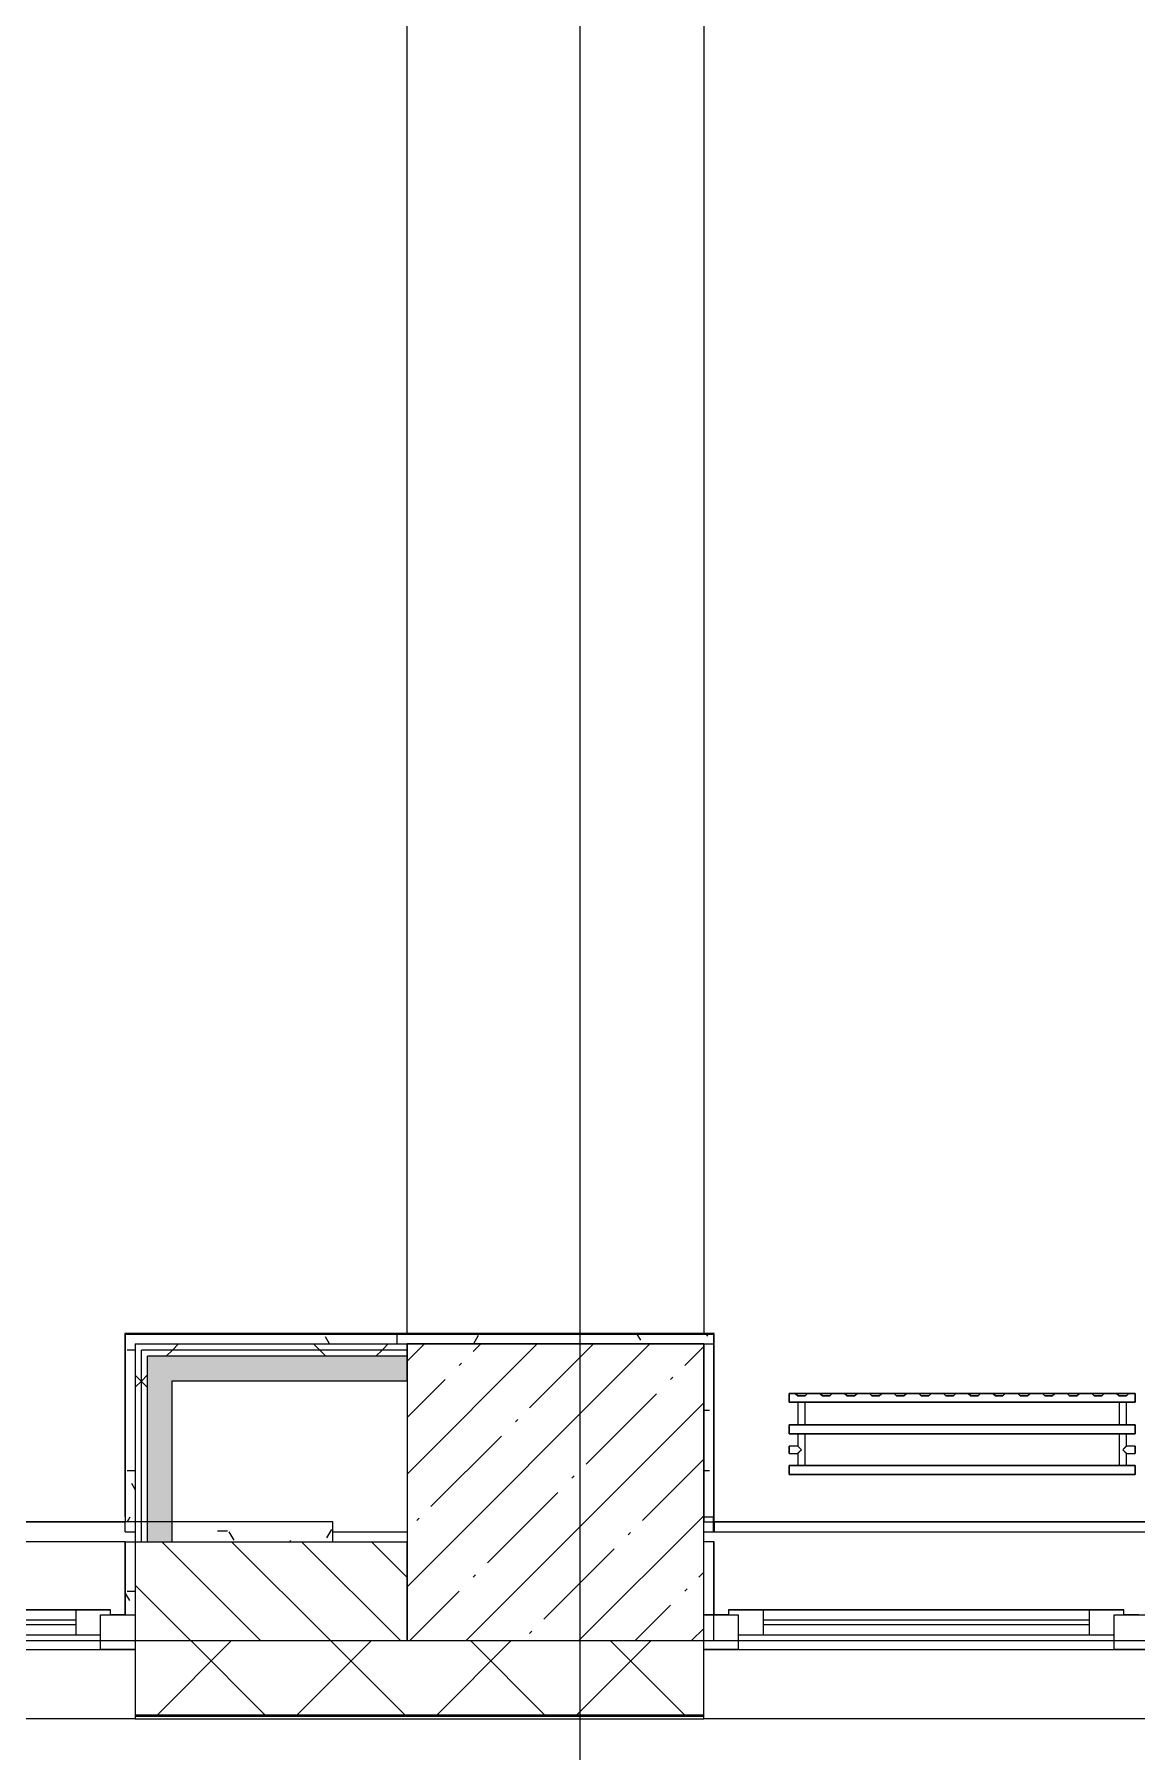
# Model space of a CAD drawing. Header units: millimetres. Extents: x -1113 to 415037, y -3642 to 354837.
# Drawn here: x 164678 to 166908, y -325 to 3148 of the extents above; entities that cross this region are included whole.
import ezdxf

# ---------------------------------------------------------------- set-up
doc = ezdxf.new("R2010")
doc.units = ezdxf.units.MM
for name, color, linetype, lineweight in [('A-FLOR', 7, 'Continuous', 9), ('A-GLAZ', 7, 'Continuous', 9), ('A-GLAZ-1', 7, 'Continuous', 5), ('A-WALL', 7, 'Continuous', 5), ('I-WALL', 7, 'Continuous', 5), ('S-COLS-1', 7, 'Continuous', 5), ('Оси', 7, 'Continuous', 9)]:
    doc.layers.add(name, color=color, linetype=linetype, lineweight=lineweight)
for name, color, linetype, lineweight, true_color in [('A-WALL-1', 9, 'Continuous', 5, 0x808080), ('A-WALL-FNSH-1', 9, 'Continuous', 5, 0x808080), ('M-EQPM-1', 7, 'Continuous', 9, 0xb2b2b2)]:
    doc.layers.add(name, color=color, linetype=linetype, lineweight=lineweight, true_color=true_color)
pattern_1 = [(0, (148772.123, -1e-08), (243.84, 60.96), [20.117, -162.763, 20.117, -162.763, -975.36]), (0, (148772.123, -1e-08), (243.84, 60.96), [-365.76, 20.117, -345.643, 20.117, -162.763, -426.72]), (0, (148772.123, -1e-08), (243.84, 60.96), [-914.4, 20.117, -101.803, 20.117, -284.683]), (120, (148863.563, 30.48), (-174.7129, 180.69163), [20.117, -162.763, 20.117, -162.763, -975.36]), (120, (148863.563, 30.48), (-174.7129, 180.69163), [-365.76, 20.117, -345.643, 20.117, -162.763, -426.72]), (120, (148863.563, 30.48), (-174.7129, 180.69163), [-914.4, 20.117, -101.803, 20.117, -284.683]), (240, (148894.043, 152.4), (-69.1271, -241.65163), [20.117, -162.763, 20.117, -162.763, -975.36]), (240, (148894.043, 152.4), (-69.1271, -241.65163), [-365.76, 20.117, -345.643, 20.117, -162.763, -426.72]), (240, (148894.043, 152.4), (-69.1271, -241.65163), [-914.4, 20.117, -101.803, 20.117, -284.683])]
pattern_2 = [(45, (148772.12, -1e-08), (-212.132, 212.132), []), (135, (148772.12, -1e-08), (-212.132, -212.132), [])]

# ---------------------------------------------------------------- blocks, each defined once
blk = doc.blocks.new('120_Окно_СКБ_2Ст - 120_Окно_СКБ_2Ст 3100х2500 _мал_створка слева_ 2-22446355-Объем проектирования 2 этажа')
at = {"layer": 'A-GLAZ'}
for p, q in [((-1550, -127), (-1550, -57)), ((-1550, -57), (-1480, -57)), ((-1480, -57), (-1480, -127)), ((650, -127), (650, -57)), ((650, -57), (720, -57)), ((720, -57), (720, -127)), ((1480, -127), (1480, -57)), ((1480, -57), (1550, -57)), ((1550, -57), (1550, -127)), ((650, -87), (-1480, -87)), ((-1480, -87), (-1480, -127)), ((-1430, -137), (-1430, -87)), ((600, -137), (600, -87)), ((650, -127), (650, -87)), ((1480, -87), (720, -87)), ((720, -87), (720, -127)), ((770, -137), (770, -87)), ((1430, -137), (1430, -87)), ((1480, -127), (1480, -87)), ((-1480, -127), (-1550, -127)), ((-1480, -127), (-1500, -127)), ((-1500, -127), (-1500, -137)), ((-1500, -137), (670, -137)), ((670, -137), (-1500, -137)), ((720, -127), (650, -127)), ((670, -127), (650, -127)), ((670, -137), (670, -127)), ((720, -127), (700, -127)), ((700, -127), (700, -137)), ((700, -137), (1500, -137)), ((1500, -137), (700, -137)), ((1550, -127), (1480, -127)), ((1500, -127), (1480, -127)), ((1500, -137), (1500, -127))]:
    blk.add_line(p, q, dxfattribs=at)
at = {"layer": 'A-GLAZ-1'}
for p, q in [((1550, -57), (-1550, -57)), ((-1530, -127), (-1500, -127)), ((-1430, -107), (600, -107)), ((600, -117), (-1430, -117)), ((670, -127), (700, -127)), ((770, -107), (1430, -107)), ((1430, -117), (770, -117)), ((1500, -127), (1530, -127))]:
    blk.add_line(p, q, dxfattribs=at)
blk = doc.blocks.new('120_Окно_СКБ_1Ст - 120_Окно_СКБ_1Ст 900х2500_h_-V407-Объем проектирования 2 этажа')
at = {"layer": 'A-GLAZ'}
for p, q in [((-450, -127), (-450, -57)), ((-450, -57), (-380, -57)), ((-380, -57), (-380, -127)), ((380, -127), (380, -57)), ((380, -57), (450, -57)), ((450, -57), (450, -127)), ((380, -87), (-380, -87)), ((-380, -87), (-380, -127)), ((-330, -137), (-330, -87)), ((330, -137), (330, -87)), ((380, -127), (380, -87)), ((-380, -127), (-450, -127)), ((-380, -127), (-400, -127)), ((-400, -127), (-400, -137)), ((-400, -137), (400, -137)), ((400, -137), (-400, -137)), ((450, -127), (380, -127)), ((400, -127), (380, -127)), ((400, -137), (400, -127))]:
    blk.add_line(p, q, dxfattribs=at)
at = {"layer": 'A-GLAZ-1'}
for p, q in [((450, -57), (-450, -57)), ((-430, -127), (-400, -127)), ((-330, -107), (330, -107)), ((330, -117), (-330, -117)), ((400, -127), (450, -127))]:
    blk.add_line(p, q, dxfattribs=at)
blk = doc.blocks.new('radiator_prado_classic_z_tip_30_po exemplyaru - Classic Z Тип 30-500-V447-Объем проектирования 2 этажа')
at = {"layer": 'M-EQPM-1'}
for p, q in [((0, -64), (0, -82)), ((0, -64), (700, -64)), ((700, -64), (0, -64)), ((0, -82), (0, -64)), ((700, -82), (700, -64)), ((700, -64), (700, -82)), ((0, -82), (700, -82)), ((18.5, -82), (0, -82)), ((17.5, -82), (17.5, -106.5)), ((17.5, -82), (17.5, -106.5)), ((17.5, -82), (17.8, -82)), ((17.8, -82), (17.5, -82)), ((17.5, -82), (18.5, -82)), ((21.3, -82), (17.5, -82)), ((17.8, -82), (18.5, -82)), ((18.5, -82), (17.8, -82)), ((18.5, -82), (32.2, -82)), ((32.2, -82), (18.5, -82)), ((18.5, -82), (32.2, -82)), ((25, -82), (21.3, -82)), ((32.5, -82), (25, -82)), ((32.2, -82), (32.5, -82)), ((32.5, -82), (32.2, -82)), ((32.2, -82), (32.5, -82)), ((667.8, -82), (32.2, -82)), ((32.5, -146), (32.5, -82)), ((32.5, -146), (32.5, -82)), ((667.5, -82), (667.5, -146)), ((667.5, -82), (667.5, -146)), ((667.5, -82), (667.8, -82)), ((675, -82), (667.5, -82)), ((667.5, -82), (667.8, -82)), ((667.8, -82), (667.5, -82)), ((667.8, -82), (681.5, -82)), ((667.8, -82), (681.5, -82)), ((681.5, -82), (667.8, -82)), ((678.7, -82), (675, -82)), ((681.5, -82), (678.7, -82)), ((681.5, -82), (682.5, -82)), ((682.5, -82), (681.5, -82)), ((681.5, -82), (682.5, -82)), ((682.5, -82), (681.5, -82)), ((700, -82), (681.5, -82)), ((682.5, -106.5), (682.5, -82)), ((682.5, -106.5), (682.5, -82)), ((17.5, -106.5), (0, -106.5)), ((17.5, -106.5), (0, -106.5)), ((0, -121.5), (0, -106.5)), ((0, -106.5), (0, -107.5)), ((0, -107.5), (0, -114)), ((0, -107.5), (0, -108.7)), ((0, -114), (0, -107.5)), ((0, -107.5), (0, -107.5)), ((0, -108.7), (0, -110.3)), ((0, -110.3), (0, -114)), ((0, -114), (0, -120.5)), ((0, -114), (0, -117.8)), ((0, -120.5), (0, -114)), ((0, -117.8), (0, -119.3)), ((0, -119.3), (0, -120.5)), ((0, -120.5), (0, -121.5)), ((0, -120.5), (0, -120.5)), ((0, -121.5), (17.5, -121.5)), ((0, -121.5), (17.5, -121.5)), ((17.5, -121.5), (17.5, -146)), ((17.5, -121.5), (17.5, -146)), ((700, -106.5), (682.5, -106.5)), ((700, -106.5), (682.5, -106.5)), ((682.5, -146), (682.5, -121.5)), ((682.5, -121.5), (700, -121.5)), ((682.5, -146), (682.5, -121.5)), ((682.5, -121.5), (700, -121.5)), ((700, -107.5), (700, -106.5)), ((700, -106.5), (700, -121.5)), ((700, -107.5), (700, -106.5)), ((700, -106.5), (700, -107.5)), ((700, -112.1), (700, -107.5)), ((700, -120.5), (700, -107.5)), ((700, -107.5), (700, -120.5)), ((700, -115.9), (700, -112.1)), ((700, -119.3), (700, -115.9)), ((700, -120.5), (700, -119.3)), ((700, -121.5), (700, -120.5)), ((700, -121.5), (700, -120.5)), ((700, -120.5), (700, -121.5)), ((0, -146), (0, -164)), ((700, -146), (0, -146)), ((0, -146), (18.5, -146)), ((0, -164), (0, -146)), ((0, -164), (700, -164)), ((17.8, -164), (0, -164)), ((18.5, -146), (17.5, -146)), ((17.5, -146), (18.5, -146)), ((18.5, -146), (17.5, -146)), ((17.5, -146), (30.3, -146)), ((17.5, -164), (17.5, -210)), ((17.5, -164), (17.5, -210)), ((17.5, -164), (17.8, -164)), ((17.8, -164), (17.5, -164)), ((17.5, -164), (17.8, -164)), ((25, -164), (17.5, -164)), ((17.8, -164), (32.2, -164)), ((32.2, -164), (17.8, -164)), ((17.8, -164), (32.2, -164)), ((32.2, -146), (18.5, -146)), ((18.5, -146), (32.2, -146)), ((32.2, -146), (18.5, -146)), ((32.5, -164), (25, -164)), ((30.3, -146), (32.5, -146)), ((32.5, -146), (32.2, -146)), ((32.2, -146), (32.5, -146)), ((32.5, -146), (32.2, -146)), ((32.2, -146), (667.8, -146)), ((32.2, -164), (32.5, -164)), ((32.5, -164), (32.2, -164)), ((32.2, -164), (32.5, -164)), ((667.8, -164), (32.2, -164)), ((32.5, -210), (32.5, -164)), ((32.5, -210), (32.5, -164)), ((667.8, -146), (667.5, -146)), ((667.5, -146), (671.2, -146)), ((667.8, -146), (667.5, -146)), ((667.5, -146), (667.8, -146)), ((667.5, -164), (667.5, -210)), ((667.5, -164), (667.5, -210)), ((667.5, -164), (667.8, -164)), ((678.7, -164), (667.5, -164)), ((667.5, -164), (667.8, -164)), ((667.8, -164), (667.5, -164)), ((681.5, -146), (667.8, -146)), ((681.5, -146), (667.8, -146)), ((667.8, -146), (681.5, -146)), ((667.8, -164), (674.8, -164)), ((667.8, -164), (674.8, -164)), ((674.8, -164), (667.8, -164)), ((671.2, -146), (682.5, -146)), ((674.8, -164), (675, -164)), ((674.8, -164), (675, -164)), ((675, -164), (674.8, -164)), ((675, -164), (682.2, -164)), ((675, -164), (681.5, -164)), ((682.2, -164), (675, -164)), ((682.5, -164), (678.7, -164)), ((682.5, -146), (681.5, -146)), ((682.5, -146), (681.5, -146)), ((681.5, -146), (682.5, -146)), ((681.5, -146), (700, -146)), ((681.5, -164), (682.2, -164)), ((682.2, -164), (682.5, -164)), ((682.2, -164), (682.5, -164)), ((682.5, -164), (682.2, -164)), ((700, -164), (682.2, -164)), ((682.5, -210), (682.5, -164)), ((682.5, -210), (682.5, -164)), ((700, -164), (700, -146)), ((700, -146), (700, -164)), ((700, -210), (0, -210)), ((0, -210), (0, -228)), ((0, -228), (0, -210)), ((0, -210), (17.8, -210)), ((0, -228), (700, -228)), ((12.5, -228), (0, -228)), ((17.5, -223), (12.5, -228)), ((17.5, -223), (12.5, -228)), ((37.5, -228), (12.5, -228)), ((37.5, -228), (12.5, -228)), ((12.5, -228), (37.5, -228)), ((17.8, -210), (17.5, -210)), ((17.5, -210), (17.8, -210)), ((18.5, -210), (17.5, -210)), ((17.5, -210), (17.8, -210)), ((17.5, -223), (32.5, -223)), ((32.5, -223), (17.5, -223)), ((32.2, -210), (17.8, -210)), ((17.8, -210), (32.2, -210)), ((17.8, -210), (32.2, -210)), ((32.5, -210), (18.5, -210)), ((32.5, -210), (32.2, -210)), ((32.2, -210), (32.5, -210)), ((32.2, -210), (32.5, -210)), ((32.2, -210), (667.8, -210)), ((37.5, -228), (32.5, -223)), ((32.5, -223), (37.5, -228)), ((62.5, -228), (37.5, -228)), ((67.5, -223), (62.5, -228)), ((67.5, -223), (62.5, -228)), ((87.5, -228), (62.5, -228)), ((87.5, -228), (62.5, -228)), ((62.5, -228), (87.5, -228)), ((67.5, -223), (82.5, -223)), ((82.5, -223), (67.5, -223)), ((87.5, -228), (82.5, -223)), ((82.5, -223), (87.5, -228)), ((112.5, -228), (87.5, -228)), ((117.5, -223), (112.5, -228)), ((117.5, -223), (112.5, -228)), ((137.5, -228), (112.5, -228)), ((137.5, -228), (112.5, -228)), ((112.5, -228), (137.5, -228)), ((117.5, -223), (132.5, -223)), ((132.5, -223), (117.5, -223)), ((137.5, -228), (132.5, -223)), ((132.5, -223), (137.5, -228)), ((162.5, -228), (137.5, -228)), ((167.5, -223), (162.5, -228)), ((167.5, -223), (162.5, -228)), ((187.5, -228), (162.5, -228)), ((187.5, -228), (162.5, -228)), ((162.5, -228), (187.5, -228)), ((167.5, -223), (182.5, -223)), ((182.5, -223), (167.5, -223)), ((187.5, -228), (182.5, -223)), ((182.5, -223), (187.5, -228)), ((212.5, -228), (187.5, -228)), ((217.5, -223), (212.5, -228)), ((217.5, -223), (212.5, -228)), ((237.5, -228), (212.5, -228)), ((237.5, -228), (212.5, -228)), ((212.5, -228), (237.5, -228)), ((217.5, -223), (232.5, -223)), ((232.5, -223), (217.5, -223)), ((237.5, -228), (232.5, -223)), ((232.5, -223), (237.5, -228)), ((262.5, -228), (237.5, -228)), ((267.5, -223), (262.5, -228)), ((267.5, -223), (262.5, -228)), ((287.5, -228), (262.5, -228)), ((287.5, -228), (262.5, -228)), ((262.5, -228), (287.5, -228)), ((267.5, -223), (282.5, -223)), ((282.5, -223), (267.5, -223)), ((287.5, -228), (282.5, -223)), ((282.5, -223), (287.5, -228)), ((312.5, -228), (287.5, -228)), ((317.5, -223), (312.5, -228)), ((317.5, -223), (312.5, -228)), ((337.5, -228), (312.5, -228)), ((312.5, -228), (337.5, -228)), ((337.5, -228), (313.5, -228)), ((317.5, -223), (332.5, -223)), ((332.5, -223), (317.5, -223)), ((337.5, -228), (332.5, -223)), ((332.5, -223), (337.5, -228)), ((362.5, -228), (337.5, -228)), ((367.5, -223), (362.5, -228)), ((367.5, -223), (362.5, -228)), ((387.5, -228), (362.5, -228)), ((387.5, -228), (362.5, -228)), ((362.5, -228), (387.5, -228)), ((367.5, -223), (382.5, -223)), ((382.5, -223), (367.5, -223)), ((387.5, -228), (382.5, -223)), ((382.5, -223), (387.5, -228)), ((412.5, -228), (387.5, -228)), ((417.5, -223), (412.5, -228)), ((417.5, -223), (412.5, -228)), ((437.5, -228), (412.5, -228)), ((437.5, -228), (412.5, -228)), ((412.5, -228), (437.5, -228)), ((417.5, -223), (432.5, -223)), ((432.5, -223), (417.5, -223)), ((437.5, -228), (432.5, -223)), ((432.5, -223), (437.5, -228)), ((462.5, -228), (437.5, -228)), ((467.5, -223), (462.5, -228)), ((467.5, -223), (462.5, -228)), ((487.5, -228), (462.5, -228)), ((487.5, -228), (462.5, -228)), ((462.5, -228), (487.5, -228)), ((467.5, -223), (482.5, -223)), ((482.5, -223), (467.5, -223)), ((487.5, -228), (482.5, -223)), ((482.5, -223), (487.5, -228)), ((512.5, -228), (487.5, -228)), ((517.5, -223), (512.5, -228)), ((517.5, -223), (512.5, -228)), ((537.5, -228), (512.5, -228)), ((537.5, -228), (512.5, -228)), ((512.5, -228), (537.5, -228)), ((517.5, -223), (532.5, -223)), ((532.5, -223), (517.5, -223)), ((537.5, -228), (532.5, -223)), ((532.5, -223), (537.5, -228)), ((562.5, -228), (537.5, -228)), ((567.5, -223), (562.5, -228)), ((567.5, -223), (562.5, -228)), ((587.5, -228), (562.5, -228)), ((587.5, -228), (562.5, -228)), ((562.5, -228), (587.5, -228)), ((567.5, -223), (582.5, -223)), ((582.5, -223), (567.5, -223)), ((587.5, -228), (582.5, -223)), ((582.5, -223), (587.5, -228)), ((612.5, -228), (587.5, -228)), ((617.5, -223), (612.5, -228)), ((612.5, -228), (617.5, -223)), ((637.5, -228), (612.5, -228)), ((637.5, -228), (612.5, -228)), ((612.5, -228), (637.5, -228)), ((617.5, -223), (632.5, -223)), ((632.5, -223), (617.5, -223)), ((637.5, -228), (632.5, -223)), ((632.5, -223), (637.5, -228)), ((662.5, -228), (637.5, -228)), ((667.5, -223), (662.5, -228)), ((667.5, -223), (662.5, -228)), ((687.5, -228), (662.5, -228)), ((687.5, -228), (662.5, -228)), ((662.5, -228), (687.5, -228)), ((678.7, -210), (667.5, -210)), ((667.5, -210), (667.8, -210)), ((667.8, -210), (667.5, -210)), ((667.5, -210), (667.8, -210)), ((667.5, -223), (682.5, -223)), ((682.5, -223), (667.5, -223)), ((667.8, -210), (682.2, -210)), ((682.2, -210), (667.8, -210)), ((667.8, -210), (682.2, -210)), ((682.5, -210), (678.7, -210)), ((682.2, -210), (682.5, -210)), ((682.5, -210), (682.2, -210)), ((682.2, -210), (682.5, -210)), ((682.2, -210), (700, -210)), ((687.5, -228), (682.5, -223)), ((682.5, -223), (687.5, -228)), ((700, -228), (687.5, -228)), ((700, -228), (700, -210)), ((700, -210), (700, -228))]:
    blk.add_line(p, q, dxfattribs=at)
for points, knots in [([(18.5, -107.5), (18.4, -107.4), (18.3, -107.3), (18.1, -107.1), (17.9, -106.9), (17.8, -106.8), (17.7, -106.7), (17.5, -106.5), (17.5, -106.5), (17.5, -106.5)], [0.7142857, 0.7142857, 0.7142857, 0.7142857, 0.75, 0.7857143, 0.8214286, 0.8571429, 0.8928571, 0.9285714, 1, 1, 1, 1]), ([(17.5, -106.5), (17.5, -106.5), (17.5, -106.5), (17.7, -106.7), (17.8, -106.8), (17.9, -106.9), (18.1, -107.1), (18.3, -107.3), (18.4, -107.4), (18.5, -107.5)], [0, 0, 0, 0, 0.0714286, 0.1071429, 0.1428571, 0.1785714, 0.2142857, 0.25, 0.2857143, 0.2857143, 0.2857143, 0.2857143]), ([(17.5, -106.5), (17.5, -106.5), (17.5, -106.5), (17.7, -106.7), (17.8, -106.8), (17.9, -106.9), (18.1, -107.1), (18.3, -107.3), (18.4, -107.4), (18.5, -107.5)], [0, 0, 0, 0, 0.0714286, 0.1071429, 0.1428571, 0.1785714, 0.2142857, 0.25, 0.2857143, 0.2857143, 0.2857143, 0.2857143]), ([(25, -114), (24.5, -113.5), (23.6, -112.6), (22.4, -111.4), (21.6, -110.6), (21.1, -110.1), (20.8, -109.8), (20.5, -109.5), (20.2, -109.2), (19.8, -108.9), (19.6, -108.6), (19.3, -108.3), (19, -108), (18.7, -107.7), (18.5, -107.5), (18.3, -107.3), (18.1, -107.1), (17.9, -106.9), (17.8, -106.8), (17.7, -106.7), (17.5, -106.5), (17.5, -106.5), (17.5, -106.5)], [0, 0, 0, 0, 0.142857, 0.285714, 0.357143, 0.392857, 0.428571, 0.464286, 0.5, 0.535714, 0.571429, 0.607143, 0.642857, 0.678571, 0.714286, 0.75, 0.785714, 0.821429, 0.857143, 0.892857, 0.928571, 1, 1, 1, 1]), ([(17.5, -121.5), (17.5, -121.5), (17.5, -121.5), (17.7, -121.3), (17.8, -121.2), (17.9, -121.1), (18.1, -120.9), (18.3, -120.7), (18.5, -120.5), (18.7, -120.3), (19, -120), (19.3, -119.7), (19.6, -119.4), (19.8, -119.1), (20.3, -118.7), (20.7, -118.3), (21.1, -117.9), (21.6, -117.4), (22.4, -116.6), (23.6, -115.4), (24.5, -114.5), (25, -114)], [0, 0, 0, 0, 0.071429, 0.107143, 0.142857, 0.178571, 0.214286, 0.25, 0.285714, 0.321429, 0.357143, 0.392857, 0.428571, 0.464286, 0.5, 0.571429, 0.607143, 0.642857, 0.714286, 0.857143, 1, 1, 1, 1]), ([(17.5, -121.5), (17.5, -121.5), (17.5, -121.5), (17.7, -121.3), (17.8, -121.2), (17.9, -121.1), (18.1, -120.9), (18.3, -120.7), (18.4, -120.6), (18.5, -120.5)], [0, 0, 0, 0, 0.0714286, 0.1071429, 0.1428571, 0.1785714, 0.2142857, 0.25, 0.2857143, 0.2857143, 0.2857143, 0.2857143]), ([(18.5, -120.5), (18.4, -120.6), (18.3, -120.7), (18.1, -120.9), (17.9, -121.1), (17.8, -121.2), (17.7, -121.3), (17.5, -121.5), (17.5, -121.5), (17.5, -121.5)], [0.7142857, 0.7142857, 0.7142857, 0.7142857, 0.75, 0.7857143, 0.8214286, 0.8571429, 0.8928571, 0.9285714, 1, 1, 1, 1]), ([(18.5, -120.5), (18.4, -120.6), (18.3, -120.7), (18.1, -120.9), (17.9, -121.1), (17.8, -121.2), (17.7, -121.3), (17.5, -121.5), (17.5, -121.5), (17.5, -121.5)], [0.7142857, 0.7142857, 0.7142857, 0.7142857, 0.75, 0.7857143, 0.8214286, 0.8571429, 0.8928571, 0.9285714, 1, 1, 1, 1]), ([(22.1, -111.1), (21.9, -110.9), (21.6, -110.6), (21.1, -110.1), (20.8, -109.8), (20.5, -109.5), (20.2, -109.2), (19.9, -108.8), (19.7, -108.7), (19.6, -108.6)], [0.2857143, 0.2857143, 0.2857143, 0.2857143, 0.3571429, 0.3928571, 0.4285714, 0.4642857, 0.5, 0.5357143, 0.5714286, 0.5714286, 0.5714286, 0.5714286]), ([(19.6, -108.6), (19.7, -108.7), (19.9, -108.8), (20.3, -109.3), (20.7, -109.7), (21.1, -110.1), (21.6, -110.6), (21.9, -110.9), (22.1, -111.1)], [0.4285714, 0.4285714, 0.4285714, 0.4285714, 0.4642857, 0.5, 0.5714286, 0.6071429, 0.6428571, 0.7142857, 0.7142857, 0.7142857, 0.7142857]), ([(19.6, -108.6), (19.7, -108.7), (19.8, -108.9), (20.3, -109.3), (20.7, -109.7), (21.1, -110.1), (21.6, -110.6), (21.9, -110.9), (22.1, -111.1)], [0.4285714, 0.4285714, 0.4285714, 0.4285714, 0.4642857, 0.5, 0.5714286, 0.6071429, 0.6428571, 0.7142857, 0.7142857, 0.7142857, 0.7142857]), ([(19.6, -119.4), (19.7, -119.3), (19.9, -119.2), (20.3, -118.7), (20.7, -118.3), (21.1, -117.9), (21.6, -117.4), (21.9, -117.1), (22.1, -116.9)], [0.4285714, 0.4285714, 0.4285714, 0.4285714, 0.4642857, 0.5, 0.5714286, 0.6071429, 0.6428571, 0.7142857, 0.7142857, 0.7142857, 0.7142857]), ([(22.1, -116.9), (21.9, -117.1), (21.6, -117.4), (21.1, -117.9), (20.8, -118.2), (20.5, -118.5), (20.2, -118.8), (19.9, -119.2), (19.7, -119.3), (19.6, -119.4)], [0.2857143, 0.2857143, 0.2857143, 0.2857143, 0.3571429, 0.3928571, 0.4285714, 0.4642857, 0.5, 0.5357143, 0.5714286, 0.5714286, 0.5714286, 0.5714286]), ([(22.1, -116.9), (21.9, -117.1), (21.6, -117.4), (21.1, -117.9), (20.8, -118.2), (20.5, -118.5), (20.2, -118.8), (19.8, -119.1), (19.7, -119.3), (19.6, -119.4)], [0.2857143, 0.2857143, 0.2857143, 0.2857143, 0.3571429, 0.3928571, 0.4285714, 0.4642857, 0.5, 0.5357143, 0.5714286, 0.5714286, 0.5714286, 0.5714286]), ([(675, -114), (675.5, -113.5), (676.4, -112.6), (677.6, -111.4), (678.4, -110.6), (678.9, -110.1), (679.2, -109.8), (679.5, -109.5), (679.8, -109.2), (680.1, -108.8), (680.4, -108.6), (680.7, -108.3), (681, -108), (681.3, -107.7), (681.5, -107.5), (681.7, -107.3), (681.9, -107.1), (682.1, -106.9), (682.2, -106.8), (682.3, -106.7), (682.5, -106.5), (682.5, -106.5), (682.5, -106.5)], [0, 0, 0, 0, 0.142857, 0.285714, 0.357143, 0.392857, 0.428571, 0.464286, 0.5, 0.535714, 0.571429, 0.607143, 0.642857, 0.678571, 0.714286, 0.75, 0.785714, 0.821429, 0.857143, 0.892857, 0.928571, 1, 1, 1, 1]), ([(682.5, -121.5), (682.5, -121.5), (682.5, -121.5), (682.3, -121.3), (682.2, -121.2), (682.1, -121.1), (681.9, -120.9), (681.7, -120.7), (681.5, -120.5), (681.3, -120.3), (681, -120), (680.7, -119.7), (680.4, -119.4), (680.1, -119.2), (679.7, -118.7), (679.3, -118.3), (678.9, -117.9), (678.4, -117.4), (677.6, -116.6), (676.4, -115.4), (675.5, -114.5), (675, -114)], [0, 0, 0, 0, 0.071429, 0.107143, 0.142857, 0.178571, 0.214286, 0.25, 0.285714, 0.321429, 0.357143, 0.392857, 0.428571, 0.464286, 0.5, 0.571429, 0.607143, 0.642857, 0.714286, 0.857143, 1, 1, 1, 1]), ([(680.4, -108.6), (680.3, -108.7), (680.1, -108.8), (679.7, -109.3), (679.3, -109.7), (678.9, -110.1), (678.4, -110.6), (678.1, -110.9), (677.9, -111.1)], [0.4285714, 0.4285714, 0.4285714, 0.4285714, 0.4642857, 0.5, 0.5714286, 0.6071429, 0.6428571, 0.7142857, 0.7142857, 0.7142857, 0.7142857]), ([(677.9, -111.1), (678.1, -110.9), (678.4, -110.6), (678.9, -110.1), (679.2, -109.8), (679.5, -109.5), (679.8, -109.2), (680.1, -108.8), (680.3, -108.7), (680.4, -108.6)], [0.2857143, 0.2857143, 0.2857143, 0.2857143, 0.3571429, 0.3928571, 0.4285714, 0.4642857, 0.5, 0.5357143, 0.5714286, 0.5714286, 0.5714286, 0.5714286]), ([(679.2, -109.8), (679.1, -109.9), (678.9, -110.1), (678.4, -110.6), (678.1, -110.9), (677.9, -111.1)], [0.5714286, 0.5714286, 0.5714286, 0.5714286, 0.6071429, 0.6428571, 0.7142857, 0.7142857, 0.7142857, 0.7142857]), ([(677.9, -116.9), (678.1, -117.1), (678.4, -117.4), (678.9, -117.9), (679.2, -118.2), (679.5, -118.5), (679.8, -118.8), (680.1, -119.2), (680.3, -119.3), (680.4, -119.4)], [0.2857143, 0.2857143, 0.2857143, 0.2857143, 0.3571429, 0.3928571, 0.4285714, 0.4642857, 0.5, 0.5357143, 0.5714286, 0.5714286, 0.5714286, 0.5714286]), ([(677.9, -116.9), (678.1, -117.1), (678.4, -117.4), (678.9, -117.9), (679.1, -118.1), (679.2, -118.2)], [0.2857143, 0.2857143, 0.2857143, 0.2857143, 0.3571429, 0.3928571, 0.4285714, 0.4285714, 0.4285714, 0.4285714]), ([(680.4, -119.4), (680.3, -119.3), (680.1, -119.2), (679.7, -118.7), (679.3, -118.3), (678.9, -117.9), (678.4, -117.4), (678.1, -117.1), (677.9, -116.9)], [0.4285714, 0.4285714, 0.4285714, 0.4285714, 0.4642857, 0.5, 0.5714286, 0.6071429, 0.6428571, 0.7142857, 0.7142857, 0.7142857, 0.7142857]), ([(680.4, -108.6), (680.3, -108.7), (680.1, -108.8), (679.7, -109.3), (679.4, -109.6), (679.2, -109.8)], [0.4285714, 0.4285714, 0.4285714, 0.4285714, 0.4642857, 0.5, 0.5714286, 0.5714286, 0.5714286, 0.5714286]), ([(682.5, -106.5), (682.5, -106.5), (682.5, -106.5), (682.3, -106.7), (682.2, -106.8), (682.1, -106.9), (681.9, -107.1), (681.7, -107.3), (681.6, -107.4), (681.5, -107.5)], [0, 0, 0, 0, 0.0714286, 0.1071429, 0.1428571, 0.1785714, 0.2142857, 0.25, 0.2857143, 0.2857143, 0.2857143, 0.2857143]), ([(682.5, -106.5), (682.5, -106.5), (682.5, -106.5), (682.3, -106.7), (682.2, -106.8), (682.1, -106.9), (681.9, -107.1), (681.7, -107.3), (681.6, -107.4), (681.5, -107.5)], [0, 0, 0, 0, 0.0714286, 0.1071429, 0.1428571, 0.1785714, 0.2142857, 0.25, 0.2857143, 0.2857143, 0.2857143, 0.2857143]), ([(681.5, -107.5), (681.6, -107.4), (681.7, -107.3), (681.9, -107.1), (682.1, -106.9), (682.2, -106.8), (682.3, -106.7), (682.5, -106.5), (682.5, -106.5), (682.5, -106.5)], [0.7142857, 0.7142857, 0.7142857, 0.7142857, 0.75, 0.7857143, 0.8214286, 0.8571429, 0.8928571, 0.9285714, 1, 1, 1, 1]), ([(681.5, -120.5), (681.6, -120.6), (681.7, -120.7), (681.9, -120.9), (682.1, -121.1), (682.2, -121.2), (682.3, -121.3), (682.5, -121.5), (682.5, -121.5), (682.5, -121.5)], [0.7142857, 0.7142857, 0.7142857, 0.7142857, 0.75, 0.7857143, 0.8214286, 0.8571429, 0.8928571, 0.9285714, 1, 1, 1, 1]), ([(681.5, -120.5), (681.6, -120.6), (681.7, -120.7), (681.9, -120.9), (682.1, -121.1), (682.2, -121.2), (682.3, -121.3), (682.5, -121.5), (682.5, -121.5), (682.5, -121.5)], [0.7142857, 0.7142857, 0.7142857, 0.7142857, 0.75, 0.7857143, 0.8214286, 0.8571429, 0.8928571, 0.9285714, 1, 1, 1, 1]), ([(682.5, -121.5), (682.5, -121.5), (682.5, -121.5), (682.3, -121.3), (682.2, -121.2), (682.1, -121.1), (681.9, -120.9), (681.7, -120.7), (681.6, -120.6), (681.5, -120.5)], [0, 0, 0, 0, 0.0714286, 0.1071429, 0.1428571, 0.1785714, 0.2142857, 0.25, 0.2857143, 0.2857143, 0.2857143, 0.2857143])]:
    blk.add_open_spline(points, degree=3, knots=knots, dxfattribs=at)
for points in [[(19.6, -108.6), (19.5, -108.5), (19.3, -108.3), (19, -108), (18.7, -107.7), (18.6, -107.6), (18.5, -107.5)], [(18.5, -107.5), (18.6, -107.6), (18.7, -107.7), (19, -108), (19.3, -108.3), (19.5, -108.5), (19.6, -108.6)], [(18.5, -107.5), (18.6, -107.6), (18.7, -107.7), (19, -108), (19.3, -108.3), (19.5, -108.5), (19.6, -108.6)], [(18.5, -120.5), (18.6, -120.4), (18.7, -120.3), (19, -120), (19.3, -119.7), (19.5, -119.5), (19.6, -119.4)], [(19.6, -119.4), (19.5, -119.5), (19.3, -119.7), (19, -120), (18.7, -120.3), (18.6, -120.4), (18.5, -120.5)], [(19.6, -119.4), (19.5, -119.5), (19.3, -119.7), (19, -120), (18.7, -120.3), (18.6, -120.4), (18.5, -120.5)], [(25, -114), (24.5, -113.5), (23.6, -112.6), (22.6, -111.6), (22.1, -111.1)], [(22.1, -111.1), (22.6, -111.6), (23.6, -112.6), (24.5, -113.5), (25, -114)], [(22.1, -111.1), (22.6, -111.6), (23.6, -112.6), (24.5, -113.5), (25, -114)], [(22.1, -116.9), (22.6, -116.4), (23.6, -115.4), (24.5, -114.5), (25, -114)], [(25, -114), (24.5, -114.5), (23.6, -115.4), (22.6, -116.4), (22.1, -116.9)], [(25, -114), (24.5, -114.5), (23.6, -115.4), (22.6, -116.4), (22.1, -116.9)], [(677.9, -111.1), (677.4, -111.6), (676.4, -112.6), (675.5, -113.5), (675, -114)], [(677.9, -111.1), (677.4, -111.6), (676.4, -112.6), (675.5, -113.5), (675, -114)], [(675, -114), (675.5, -113.5), (676.4, -112.6), (677.4, -111.6), (677.9, -111.1)], [(675, -114), (675.5, -114.5), (676.4, -115.4), (677.4, -116.4), (677.9, -116.9)], [(675, -114), (675.5, -114.5), (676.4, -115.4), (677.4, -116.4), (677.9, -116.9)], [(677.9, -116.9), (677.4, -116.4), (676.4, -115.4), (675.5, -114.5), (675, -114)], [(679.2, -118.2), (679.3, -118.3), (679.5, -118.5), (679.8, -118.8), (680.1, -119.2), (680.3, -119.3), (680.4, -119.4)], [(681.5, -107.5), (681.4, -107.6), (681.3, -107.7), (681, -108), (680.7, -108.3), (680.5, -108.5), (680.4, -108.6)], [(681.5, -107.5), (681.4, -107.6), (681.3, -107.7), (681, -108), (680.7, -108.3), (680.5, -108.5), (680.4, -108.6)], [(680.4, -108.6), (680.5, -108.5), (680.7, -108.3), (681, -108), (681.3, -107.7), (681.4, -107.6), (681.5, -107.5)], [(680.4, -119.4), (680.5, -119.5), (680.7, -119.7), (681, -120), (681.3, -120.3), (681.4, -120.4), (681.5, -120.5)], [(680.4, -119.4), (680.5, -119.5), (680.7, -119.7), (681, -120), (681.3, -120.3), (681.4, -120.4), (681.5, -120.5)], [(681.5, -120.5), (681.4, -120.4), (681.3, -120.3), (681, -120), (680.7, -119.7), (680.5, -119.5), (680.4, -119.4)]]:
    blk.add_open_spline(points, degree=3, dxfattribs=at)

msp = doc.modelspace()

# ---------------------------------------------------------------- hatches: boundary and pattern name
at = {"layer": 'A-WALL'}
h = msp.add_hatch(dxfattribs=at)
h.set_pattern_fill('FP_2', color=256, style=0, pattern_type=2)
h.set_pattern_definition([(135, (148772.12, -1e-08), (-70.7107, -70.7107), [])])
h.paths.add_polyline_path([(161532.1, -100), (161782.1, -100), (161782.1, 100), (161532.1, 100), (161532.1, 81.4)])
h.paths.add_polyline_path([(165432.1, -100), (165432.1, 100), (164882.1, 100), (164882.1, -100)])
h = msp.add_hatch(dxfattribs=at)
h.set_pattern_fill('FP_24', color=256, style=0, pattern_type=2)
h.set_pattern_definition([(45, (148772.12, -1e-08), (-141.42136, 141.42136), []), (135, (148772.12, -1e-08), (-141.42136, -141.42136), [])])
h.paths.add_polyline_path([(224252.1, -250), (224472.1, -250), (224472.1, -100), (220332.1, -100), (220332.1, -250), (224048.6, -250)])
h.paths.add_polyline_path([(216098.5, -250), (219432.1, -250), (219432.1, -100), (215832.1, -100), (215832.1, -250)])
h.paths.add_polyline_path([(214182.1, -250), (214932.1, -250), (214932.1, -100), (213932.1, -100), (213932.1, -250)])
h.paths.add_polyline_path([(210182.1, -250), (210832.1, -250), (210832.1, -100), (209682.1, -100), (209682.1, -250)])
h.paths.add_polyline_path([(207582.1, -250), (207582.1, -100), (206832.1, -100), (206832.1, -250), (207425.7, -250)])
h.paths.add_polyline_path([(205182.1, -250), (205932.1, -250), (205932.1, -100), (205182.1, -100), (205182.1, -118)])
h.paths.add_polyline_path([(200682.1, -250), (202082.1, -250), (202082.1, -100), (200682.1, -100)])
h.paths.add_polyline_path([(196584.7, -250), (197582.1, -250), (197582.1, -100), (196182.1, -100), (196182.1, -250)])
h.paths.add_polyline_path([(191682.1, -250), (192808.5, -250), (192808.5, -100), (191432.1, -100), (191432.1, -250), (191525.5, -250)])
h.paths.add_polyline_path([(194082.1, -250), (194082.1, -100), (193708.5, -100), (193708.5, -250)])
h.paths.add_polyline_path([(187262.1, -250), (188332.1, -250), (188332.1, -100), (186762.1, -100), (186762.1, -250), (187189.1, -250)])
h.paths.add_polyline_path([(181782.1, -250), (182642.1, -250), (182642.1, -100), (181782.1, -100), (181782.1, -118)])
h.paths.add_polyline_path([(183575.5, -250), (184662.1, -250), (184662.1, -100), (183542.1, -100), (183542.1, -250)])
h.paths.add_polyline_path([(178516.3, -250), (179682.1, -250), (179682.1, -100), (177981.9, -100), (177981.9, -250)])
h.paths.add_polyline_path([(171289, -250), (171482.1, -250), (171482.1, -100), (170382.1, -100), (170382.1, -250), (171282.1, -250)])
h.paths.add_polyline_path([(174902.6, -250), (175181.9, -250), (175181.9, -100), (173582.1, -100), (173582.1, -250), (174332.1, -250)])
h.paths.add_polyline_path([(165432.1, -250), (166032.1, -250), (166032.1, -100), (164882.1, -100), (164882.1, -250)])
h.paths.add_polyline_path([(167582.1, -250), (167582.1, -100), (166932.1, -100), (166932.1, -250), (166952.6, -250)])
h.paths.add_polyline_path([(160932.1, -250), (161782.1, -250), (161782.1, -100), (160432.1, -100), (160432.1, -250), (160448, -250)])
h.paths.add_polyline_path([(155388.8, -250), (157332.1, -250), (157332.1, -100), (153402.1, -100), (153402.1, -250), (154666.1, -250)])
h.paths.add_polyline_path([(148662.1, -250), (152502.1, -250), (152502.1, -100), (148512.1, -100), (148512.1, -250)])
at = {"layer": 'I-WALL'}
h = msp.add_hatch(dxfattribs=at)
h.set_pattern_fill('FP_191', color=256, style=0, pattern_type=2)
h.set_pattern_definition(pattern_1)
h.paths.add_polyline_path([(164882.1, 500), (166032.1, 500), (166030.4, 520), (164862.1, 520), (164862.1, 500)])
h = msp.add_hatch(dxfattribs=at)
h.set_pattern_fill('FP_191', color=256, style=0, pattern_type=2)
h.set_pattern_definition(pattern_1)
h.paths.add_polyline_path([(164882.1, 140), (164882.1, 500), (164862.1, 499.7), (164862.1, 140)])
h = msp.add_hatch(dxfattribs=at)
h.set_pattern_fill('FP_192', color=256, style=0, pattern_type=2)
h.set_pattern_definition(pattern_2)
h.paths.add_polyline_path([(164883.4, 140), (164894.6, 140), (164894.6, 500), (164882.1, 500), (164882.1, 140)])
h = msp.add_hatch(dxfattribs=at)
h.set_pattern_fill('FP_192', color=256, style=0, pattern_type=2)
h.set_pattern_definition(pattern_2)
h.paths.add_polyline_path([(165145.7, 487.5), (165432.1, 487.5), (165432.1, 500), (164894.6, 500), (164894.6, 487.5), (164966.7, 487.5)])
h = msp.add_hatch(dxfattribs=at)
h.set_pattern_fill('FP_192', color=256, style=0, pattern_type=2)
h.set_pattern_definition(pattern_2)
h.paths.add_polyline_path([(164896, 140), (164907.1, 140), (164907.1, 487.5), (164894.6, 487.5), (164894.6, 140)])
h = msp.add_hatch(dxfattribs=at)
h.set_pattern_fill('FP_192', color=256, style=0, pattern_type=2)
h.set_pattern_definition(pattern_2)
h.paths.add_polyline_path([(165411.6, 475), (165432.1, 475), (165432.1, 487.5), (164907.1, 487.5), (164907.1, 475), (165282.1, 475)])
h = msp.add_hatch(dxfattribs=at)
h.set_pattern_fill('FP_191', color=256, style=0, pattern_type=2)
h.set_pattern_definition(pattern_1)
h.paths.add_polyline_path([(166052.1, 140), (166052.1, 520), (166032.1, 520), (166032.1, 140)])
for points in [[(164957.1, 100), (164957.1, 475), (164907.1, 475), (164907.1, 100)], [(165432.1, 425), (165432.1, 475), (164957.1, 475), (164957.1, 425), (165282.1, 425)]]:
    msp.add_hatch(color=256, dxfattribs=at).paths.add_polyline_path(points)
h = msp.add_hatch(dxfattribs=at)
h.set_pattern_fill('FP_191', color=256, style=0, pattern_type=2)
h.set_pattern_definition(pattern_1)
h.paths.add_polyline_path([(165145.7, 100), (165282.1, 100), (165282.1, 140), (164957.1, 140), (164957.1, 100)])
h.paths.add_polyline_path([(161532.1, 100), (161782.1, 100), (161782.1, 140), (161532.1, 140)])
h.paths.add_polyline_path([(164907.1, 100), (164907.1, 140), (164882.1, 140), (164882.1, 100)])
h = msp.add_hatch(dxfattribs=at)
h.set_pattern_fill('FP_191', color=256, style=0, pattern_type=2)
h.set_pattern_definition(pattern_1)
h.paths.add_polyline_path([(164862.1, -48), (164882.1, -48), (164882.1, 100), (164862.1, 98.8), (164862.1, -38)])
at = {"layer": 'S-COLS-1'}
h = msp.add_hatch(dxfattribs=at)
h.set_pattern_fill('FP_1', color=256, style=0, pattern_type=2)
h.set_pattern_definition([(45, (148772.12, -1e-08), (-114.0493, 114.0493), []), (45, (148886.17, -1e-08), (-114.0493, 114.0493), [201.612, -40.322, 6.706, -33.617])])
h.paths.add_polyline_path([(166032.1, -100), (166032.1, 500), (165432.1, 500), (165432.1, -100), (165507.1, -100)])

# ---------------------------------------------------------------- linework, layer by layer
at = {"layer": 'A-FLOR'}
for p, q in [((165432.1, 520), (165432.1, 7050)), ((166032.1, 7050), (166032.1, 520)), ((164862.1, 500), (164862.1, 140))]:
    msp.add_line(p, q, dxfattribs=at)
at = {"layer": 'A-WALL'}
for p, q in [((164894.6, 100), (164894.6, 487.5)), ((165432.1, 487.5), (164894.6, 487.5)), ((164907.1, 100), (164907.1, 475)), ((165432.1, 475), (164907.1, 475)), ((166052.1, 140), (166052.1, 150)), ((164862.1, 100), (165432.1, 100)), ((166052.1, -48), (166052.1, -100)), ((160432.1, -100), (170682.1, -100)), ((164882.1, -258), (161782.1, -258)), ((164882.1, -250), (166032.1, -250)), ((164882.1, -253), (166032.1, -253)), ((166932.1, -258), (166032.1, -258))]:
    msp.add_line(p, q, dxfattribs=at)
at = {"layer": 'A-WALL-1'}
for p, q in [((164862.1, 520), (164862.1, 500)), ((164882.1, 500), (164882.1, -250)), ((164882.1, 500), (166052.1, 500)), ((165411.6, 520), (165411.6, 500)), ((165432.1, 425), (165432.1, 500)), ((166032.1, 500), (166032.1, 140)), ((164957.1, 100), (164957.1, 425)), ((164957.1, 425), (165432.1, 425)), ((165282.1, 140), (164862.1, 140)), ((165282.1, 100), (165282.1, 140)), ((166032.1, 150), (166052.1, 150)), ((166032.1, 140), (166052.1, 140)), ((164862.1, 100), (164862.1, -48)), ((165432.1, -100), (165432.1, 100)), ((164862.1, -48), (164882.1, -48)), ((166032.1, -250), (166032.1, -100))]:
    msp.add_line(p, q, dxfattribs=at)
at = {"layer": 'A-WALL-FNSH-1'}
for p, q in [((164861.1, 521), (164861.1, 150)), ((166053.1, 521), (164861.1, 521)), ((165411.6, 521), (165411.6, 520)), ((166052.1, 521), (166052.1, 150)), ((166053.1, 140), (166053.1, 521)), ((164862.1, 520), (166052.1, 520)), ((164861.1, 150), (164862.1, 150)), ((166052.1, 150), (166053.1, 150)), ((166052.1, 140), (166053.1, 140)), ((164862.1, 100), (164861.1, 100)), ((164861.1, 100), (164861.1, -48)), ((166053.1, 100), (166052.1, 100)), ((166052.1, 100), (166052.1, -48)), ((166053.1, -48), (166053.1, 100)), ((164861.1, -48), (164862.1, -48)), ((166052.1, -48), (166053.1, -48)), ((164882.1, -250), (164882.1, -258)), ((164882.1, -258), (166032.1, -258)), ((166032.1, -258), (166032.1, -250))]:
    msp.add_line(p, q, dxfattribs=at)
at = {"layer": 'I-WALL'}
for p, q in [((161782.1, 141), (164862.1, 141)), ((161782.1, 140), (164862.1, 140)), ((164862.1, 120), (164862.1, 140)), ((166052.1, 120), (166052.1, 140)), ((166053.1, 141), (166932.1, 141)), ((166053.1, 140), (166932.1, 140)), ((166053.1, 140), (166053.1, 120)), ((164862.1, 120), (164882.1, 120)), ((165282.1, 120), (165432.1, 120)), ((166032.1, 120), (166932.1, 120)), ((164861.1, 100), (161803.1, 100)), ((166052.1, 100), (166032.1, 100)), ((166052.1, -48), (166032.1, -48))]:
    msp.add_line(p, q, dxfattribs=at)
at = {"layer": 'S-COLS-1'}
for p, q in [((166032.1, 500), (165432.1, 500)), ((165432.1, 500), (165432.1, -100)), ((166032.1, -100), (166032.1, 500)), ((165432.1, -100), (166032.1, -100))]:
    msp.add_line(p, q, dxfattribs=at)
at = {"layer": 'Оси'}
msp.add_lwpolyline([(165782.1, -1906.3), (165782.1, 3093.7), (165782.1, 22398.1), (165782.1, 27398.1)], dxfattribs=at)

# ---------------------------------------------------------------- block references
at = {"layer": 'A-GLAZ', "color": 3, "rotation": 180}
for name, p in [('120_Окно_СКБ_2Ст - 120_Окно_СКБ_2Ст 3100х2500 _мал_створка слева_ 2-22446355-Объем проектирования 2 этажа', (163332.1, -175)), ('120_Окно_СКБ_1Ст - 120_Окно_СКБ_1Ст 900х2500_h_-V407-Объем проектирования 2 этажа', (166482.1, -175))]:
    msp.add_blockref(name, p, dxfattribs=at)
at = {"layer": 'M-EQPM-1', "rotation": 180}
msp.add_blockref('radiator_prado_classic_z_tip_30_po exemplyaru - Classic Z Тип 30-500-V447-Объем проектирования 2 этажа', (166904.7, 172), dxfattribs=at)

doc.saveas('drawing.dxf')
